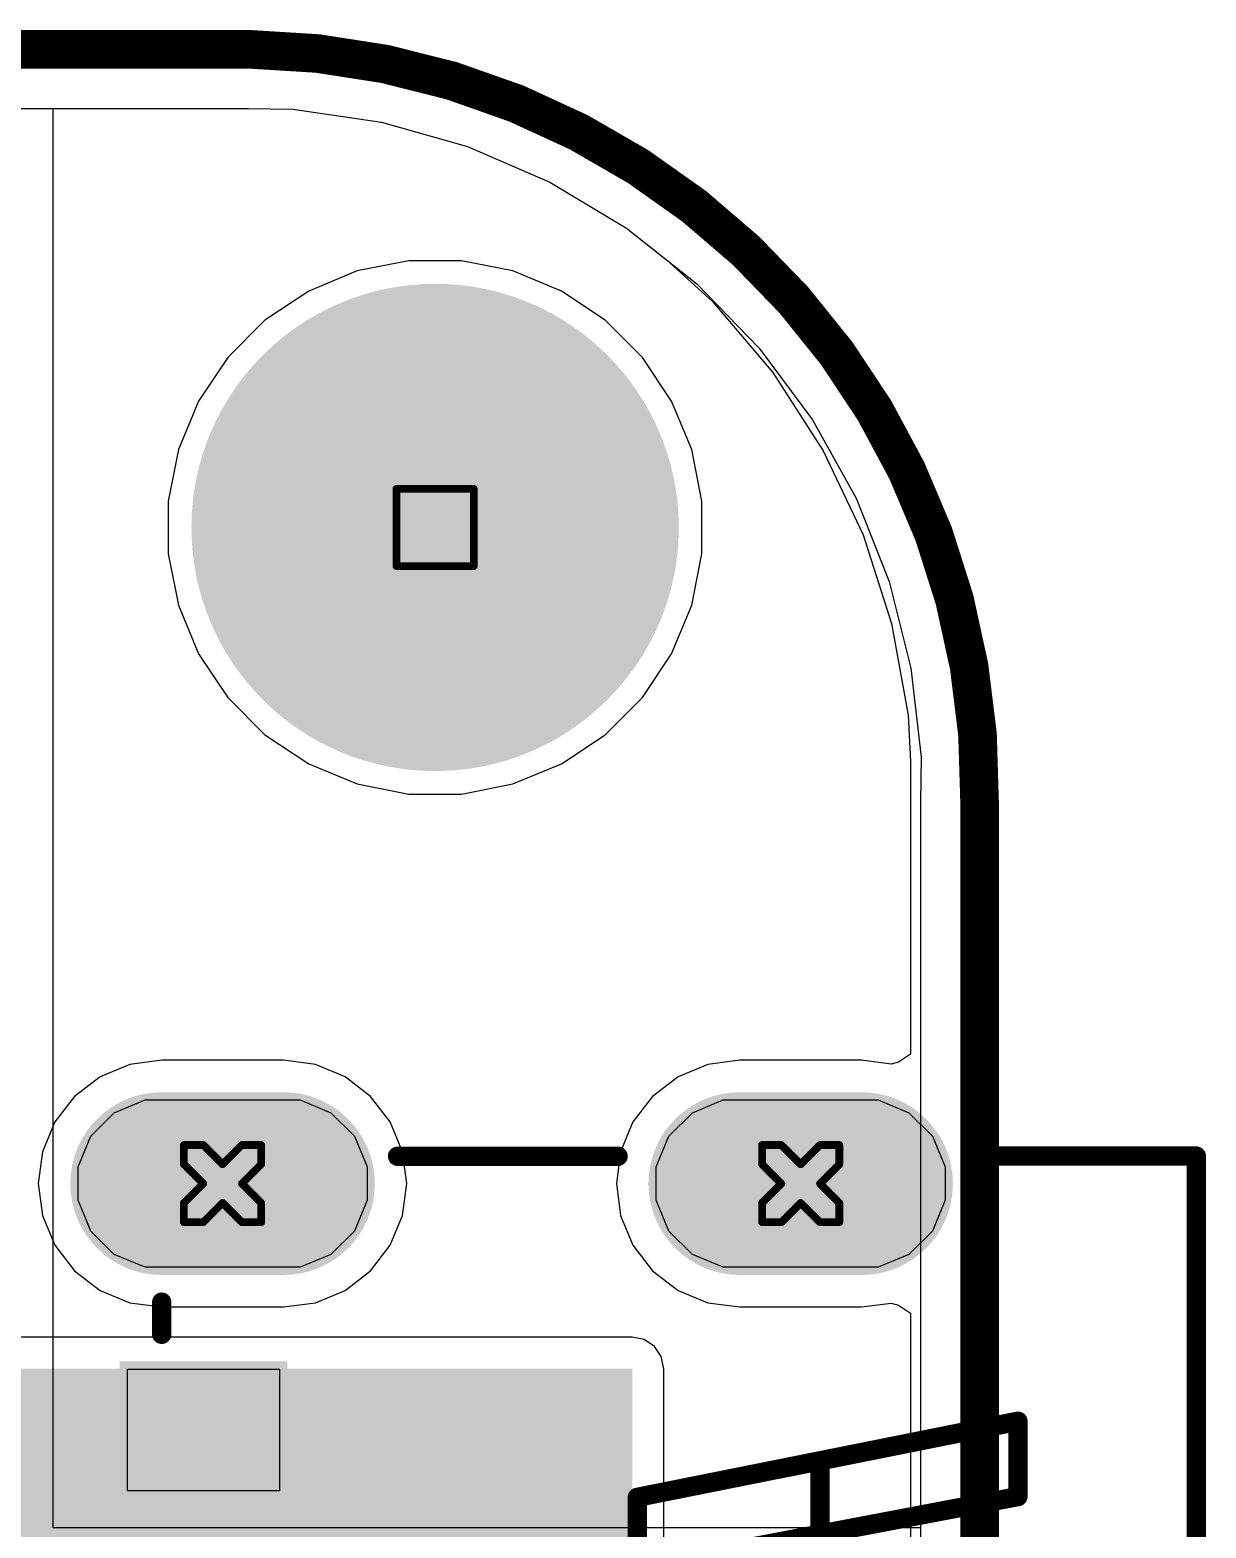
# Model space of a CAD drawing. Header units: inches. Extents: x -7 to 5163, y -3 to 5149.
# Drawn here: x 190.76 to 198.49, y 147.85 to 157.7 of the extents above; entities that cross this region are included whole.
import ezdxf

# ---------------------------------------------------------------- set-up
doc = ezdxf.new("R2010")
doc.units = ezdxf.units.IN
for name, color, linetype in [('Board Outline', 216, 'Continuous'), ('Bottom Layer', 5, 'Continuous'), ('Bottom Solder', 6, 'Continuous'), ('Drill Drawing', 1, 'Continuous'), ('GND', 76, 'Continuous'), ('Multi-Layer', 9, 'Continuous'), ('Pad Holes', 156, 'Continuous'), ('PWR', 16, 'Continuous'), ('Top Layer', 1, 'Continuous'), ('Top Overlay', 2, 'Continuous'), ('Top Paste', 8, 'Continuous'), ('Top Solder', 216, 'Continuous')]:
    doc.layers.add(name, color=color, linetype=linetype)

# ---------------------------------------------------------------- blocks, each defined once
blk = doc.blocks.new('TYPE_C_6P_64')
at = {"layer": 'Bottom Layer'}
h = blk.add_hatch(color=5, dxfattribs=at)
edge = h.paths.add_edge_path()
edge.add_arc((0, -0.4), 0.55, 180, 360)
edge.add_line((0.55, -0.4), (0.55, 0.4))
edge.add_arc((0, 0.4), 0.55, 0, 180)
edge.add_line((-0.55, 0.4), (-0.55, -0.4))
h = blk.add_hatch(color=5, dxfattribs=at)
edge = h.paths.add_edge_path()
edge.add_arc((8.64, -0.4), 0.55, 180, 360)
edge.add_line((9.19, -0.4), (9.19, 0.4))
edge.add_arc((8.64, 0.4), 0.55, 0, 180)
edge.add_line((8.09, 0.4), (8.09, -0.4))
h = blk.add_hatch(color=5, dxfattribs=at)
edge = h.paths.add_edge_path()
edge.add_arc((0, -4.2), 0.55, 180, 360)
edge.add_line((0.55, -4.2), (0.55, -3.4))
edge.add_arc((0, -3.4), 0.55, 0, 180)
edge.add_line((-0.55, -3.4), (-0.55, -4.2))
h = blk.add_hatch(color=5, dxfattribs=at)
edge = h.paths.add_edge_path()
edge.add_arc((8.64, -4.2), 0.55, 180, 360)
edge.add_line((9.19, -4.2), (9.19, -3.4))
edge.add_arc((8.64, -3.4), 0.55, 0, 180)
edge.add_line((8.09, -3.4), (8.09, -4.2))
at = {"layer": 'Bottom Solder'}
h = blk.add_hatch(color=6, dxfattribs=at)
edge = h.paths.add_edge_path()
edge.add_arc((0, -0.4), 0.6008, 180, 360)
edge.add_line((0.6008, -0.4), (0.6008, 0.4))
edge.add_arc((0, 0.4), 0.6008, 0, 180)
edge.add_line((-0.6008, 0.4), (-0.6008, -0.4))
h = blk.add_hatch(color=6, dxfattribs=at)
edge = h.paths.add_edge_path()
edge.add_arc((8.64, -0.4), 0.6008, 180, 360)
edge.add_line((9.2408, -0.4), (9.2408, 0.4))
edge.add_arc((8.64, 0.4), 0.6008, 0, 180)
edge.add_line((8.0392, 0.4), (8.0392, -0.4))
h = blk.add_hatch(color=6, dxfattribs=at)
edge = h.paths.add_edge_path()
edge.add_arc((0, -4.2), 0.6008, 180, 360)
edge.add_line((0.6008, -4.2), (0.6008, -3.4))
edge.add_arc((0, -3.4), 0.6008, 0, 180)
edge.add_line((-0.6008, -3.4), (-0.6008, -4.2))
h = blk.add_hatch(color=6, dxfattribs=at)
edge = h.paths.add_edge_path()
edge.add_arc((8.64, -4.2), 0.6008, 180, 360)
edge.add_line((9.2408, -4.2), (9.2408, -3.4))
edge.add_arc((8.64, -3.4), 0.6008, 0, 180)
edge.add_line((8.0392, -3.4), (8.0392, -4.2))
at = {"layer": 'GND'}
h = blk.add_hatch(color=76, dxfattribs=at)
edge = h.paths.add_edge_path()
edge.add_arc((0, -0.4), 0.55, 180, 360)
edge.add_line((0.55, -0.4), (0.55, 0.4))
edge.add_arc((0, 0.4), 0.55, 0, 180)
edge.add_line((-0.55, 0.4), (-0.55, -0.4))
h = blk.add_hatch(color=76, dxfattribs=at)
edge = h.paths.add_edge_path()
edge.add_arc((8.64, -0.4), 0.55, 180, 360)
edge.add_line((9.19, -0.4), (9.19, 0.4))
edge.add_arc((8.64, 0.4), 0.55, 0, 180)
edge.add_line((8.09, 0.4), (8.09, -0.4))
h = blk.add_hatch(color=76, dxfattribs=at)
edge = h.paths.add_edge_path()
edge.add_arc((0, -4.2), 0.55, 180, 360)
edge.add_line((0.55, -4.2), (0.55, -3.4))
edge.add_arc((0, -3.4), 0.55, 0, 180)
edge.add_line((-0.55, -3.4), (-0.55, -4.2))
h = blk.add_hatch(color=76, dxfattribs=at)
edge = h.paths.add_edge_path()
edge.add_arc((8.64, -4.2), 0.55, 180, 360)
edge.add_line((9.19, -4.2), (9.19, -3.4))
edge.add_arc((8.64, -3.4), 0.55, 0, 180)
edge.add_line((8.09, -3.4), (8.09, -4.2))
at = {"layer": 'Multi-Layer'}
h = blk.add_hatch(color=9, dxfattribs=at)
edge = h.paths.add_edge_path()
edge.add_arc((0, -0.4), 0.55, 180, 360)
edge.add_line((0.55, -0.4), (0.55, 0.4))
edge.add_arc((0, 0.4), 0.55, 0, 180)
edge.add_line((-0.55, 0.4), (-0.55, -0.4))
h = blk.add_hatch(color=9, dxfattribs=at)
edge = h.paths.add_edge_path()
edge.add_arc((8.64, -0.4), 0.55, 180, 360)
edge.add_line((9.19, -0.4), (9.19, 0.4))
edge.add_arc((8.64, 0.4), 0.55, 0, 180)
edge.add_line((8.09, 0.4), (8.09, -0.4))
h = blk.add_hatch(color=9, dxfattribs=at)
edge = h.paths.add_edge_path()
edge.add_arc((0, -4.2), 0.55, 180, 360)
edge.add_line((0.55, -4.2), (0.55, -3.4))
edge.add_arc((0, -3.4), 0.55, 0, 180)
edge.add_line((-0.55, -3.4), (-0.55, -4.2))
h = blk.add_hatch(color=9, dxfattribs=at)
edge = h.paths.add_edge_path()
edge.add_arc((8.64, -4.2), 0.55, 180, 360)
edge.add_line((9.19, -4.2), (9.19, -3.4))
edge.add_arc((8.64, -3.4), 0.55, 0, 180)
edge.add_line((8.09, -3.4), (8.09, -4.2))
at = {"layer": 'Pad Holes'}
h = blk.add_hatch(color=7, dxfattribs=at)
edge = h.paths.add_edge_path()
edge.add_arc((0, -0.4), 0.35, 180, 360)
edge.add_line((0.35, -0.4), (0.35, 0.4))
edge.add_arc((0, 0.4), 0.35, 0, 180)
edge.add_line((-0.35, 0.4), (-0.35, -0.4))
h = blk.add_hatch(color=7, dxfattribs=at)
edge = h.paths.add_edge_path()
edge.add_arc((8.64, -0.4), 0.35, 180, 360)
edge.add_line((8.99, -0.4), (8.99, 0.4))
edge.add_arc((8.64, 0.4), 0.35, 0, 180)
edge.add_line((8.29, 0.4), (8.29, -0.4))
h = blk.add_hatch(color=7, dxfattribs=at)
edge = h.paths.add_edge_path()
edge.add_arc((0, -4.2), 0.35, 180, 360)
edge.add_line((0.35, -4.2), (0.35, -3.4))
edge.add_arc((0, -3.4), 0.35, 0, 180)
edge.add_line((-0.35, -3.4), (-0.35, -4.2))
h = blk.add_hatch(color=7, dxfattribs=at)
edge = h.paths.add_edge_path()
edge.add_arc((8.64, -4.2), 0.35, 180, 360)
edge.add_line((8.99, -4.2), (8.99, -3.4))
edge.add_arc((8.64, -3.4), 0.35, 0, 180)
edge.add_line((8.29, -3.4), (8.29, -4.2))
at = {"layer": 'PWR'}
h = blk.add_hatch(color=16, dxfattribs=at)
edge = h.paths.add_edge_path()
edge.add_arc((0, -0.4), 0.55, 180, 360)
edge.add_line((0.55, -0.4), (0.55, 0.4))
edge.add_arc((0, 0.4), 0.55, 0, 180)
edge.add_line((-0.55, 0.4), (-0.55, -0.4))
h = blk.add_hatch(color=16, dxfattribs=at)
edge = h.paths.add_edge_path()
edge.add_arc((8.64, -0.4), 0.55, 180, 360)
edge.add_line((9.19, -0.4), (9.19, 0.4))
edge.add_arc((8.64, 0.4), 0.55, 0, 180)
edge.add_line((8.09, 0.4), (8.09, -0.4))
h = blk.add_hatch(color=16, dxfattribs=at)
edge = h.paths.add_edge_path()
edge.add_arc((0, -4.2), 0.55, 180, 360)
edge.add_line((0.55, -4.2), (0.55, -3.4))
edge.add_arc((0, -3.4), 0.55, 0, 180)
edge.add_line((-0.55, -3.4), (-0.55, -4.2))
h = blk.add_hatch(color=16, dxfattribs=at)
edge = h.paths.add_edge_path()
edge.add_arc((8.64, -4.2), 0.55, 180, 360)
edge.add_line((9.19, -4.2), (9.19, -3.4))
edge.add_arc((8.64, -3.4), 0.55, 0, 180)
edge.add_line((8.09, -3.4), (8.09, -4.2))
at = {"layer": 'Top Layer'}
h = blk.add_hatch(color=1, dxfattribs=at)
edge = h.paths.add_edge_path()
edge.add_arc((0, -0.4), 0.55, 180, 360)
edge.add_line((0.55, -0.4), (0.55, 0.4))
edge.add_arc((0, 0.4), 0.55, 0, 180)
edge.add_line((-0.55, 0.4), (-0.55, -0.4))
h = blk.add_hatch(color=1, dxfattribs=at)
edge = h.paths.add_edge_path()
edge.add_arc((8.64, -0.4), 0.55, 180, 360)
edge.add_line((9.19, -0.4), (9.19, 0.4))
edge.add_arc((8.64, 0.4), 0.55, 0, 180)
edge.add_line((8.09, 0.4), (8.09, -0.4))
for points in [[(1.22, 0.625), (2.02, 0.625), (2.02, -0.375), (1.22, -0.375)], [(2.47, 0.625), (3.17, 0.625), (3.17, -0.375), (2.47, -0.375)], [(3.47, 0.625), (4.17, 0.625), (4.17, -0.375), (3.47, -0.375)], [(4.47, 0.625), (5.17, 0.625), (5.17, -0.375), (4.47, -0.375)], [(5.47, 0.625), (6.17, 0.625), (6.17, -0.375), (5.47, -0.375)], [(6.62, 0.625), (7.42, 0.625), (7.42, -0.375), (6.62, -0.375)]]:
    blk.add_hatch(color=1, dxfattribs=at).paths.add_polyline_path(points)
h = blk.add_hatch(color=1, dxfattribs=at)
edge = h.paths.add_edge_path()
edge.add_arc((0, -4.2), 0.55, 180, 360)
edge.add_line((0.55, -4.2), (0.55, -3.4))
edge.add_arc((0, -3.4), 0.55, 0, 180)
edge.add_line((-0.55, -3.4), (-0.55, -4.2))
h = blk.add_hatch(color=1, dxfattribs=at)
edge = h.paths.add_edge_path()
edge.add_arc((8.64, -4.2), 0.55, 180, 360)
edge.add_line((9.19, -4.2), (9.19, -3.4))
edge.add_arc((8.64, -3.4), 0.55, 0, 180)
edge.add_line((8.09, -3.4), (8.09, -4.2))
at = {"layer": 'Top Solder'}
h = blk.add_hatch(color=216, dxfattribs=at)
edge = h.paths.add_edge_path()
edge.add_arc((0, -0.4), 0.6008, 180, 360)
edge.add_line((0.6008, -0.4), (0.6008, 0.4))
edge.add_arc((0, 0.4), 0.6008, 0, 180)
edge.add_line((-0.6008, 0.4), (-0.6008, -0.4))
h = blk.add_hatch(color=216, dxfattribs=at)
edge = h.paths.add_edge_path()
edge.add_arc((8.64, -0.4), 0.6008, 180, 360)
edge.add_line((9.2408, -0.4), (9.2408, 0.4))
edge.add_arc((8.64, 0.4), 0.6008, 0, 180)
edge.add_line((8.0392, 0.4), (8.0392, -0.4))
for points in [[(1.1692, 0.6758), (2.0708, 0.6758), (2.0708, -0.4258), (1.1692, -0.4258)], [(2.4192, 0.6758), (3.2208, 0.6758), (3.2208, -0.4258), (2.4192, -0.4258)], [(3.4192, 0.6758), (4.2208, 0.6758), (4.2208, -0.4258), (3.4192, -0.4258)], [(4.4192, 0.6758), (5.2208, 0.6758), (5.2208, -0.4258), (4.4192, -0.4258)], [(5.4192, 0.6758), (6.2208, 0.6758), (6.2208, -0.4258), (5.4192, -0.4258)], [(6.5692, 0.6758), (7.4708, 0.6758), (7.4708, -0.4258), (6.5692, -0.4258)]]:
    blk.add_hatch(color=216, dxfattribs=at).paths.add_polyline_path(points)
h = blk.add_hatch(color=216, dxfattribs=at)
edge = h.paths.add_edge_path()
edge.add_arc((0, -4.2), 0.6008, 180, 360)
edge.add_line((0.6008, -4.2), (0.6008, -3.4))
edge.add_arc((0, -3.4), 0.6008, 0, 180)
edge.add_line((-0.6008, -3.4), (-0.6008, -4.2))
h = blk.add_hatch(color=216, dxfattribs=at)
edge = h.paths.add_edge_path()
edge.add_arc((8.64, -4.2), 0.6008, 180, 360)
edge.add_line((9.2408, -4.2), (9.2408, -3.4))
edge.add_arc((8.64, -3.4), 0.6008, 0, 180)
edge.add_line((8.0392, -3.4), (8.0392, -4.2))
at = {"layer": 'Top Overlay'}
for points in [[(0.7792, 0.4, 0.127, 0.127, 0), (0.9909, 0.4, 0.127, 0.127, 0)], [(7.6491, 0.4, 0.127, 0.127, 0), (7.8608, 0.4, 0.127, 0.127, 0)], [(3.92, -0.8, 0.127, 0.127, 0), (3.92, -1, 0.127, 0.127, 0)], [(4.72, -0.8, 0.127, 0.127, 0), (4.72, -1, 0.127, 0.127, 0)], [(3.32, -1, 0.127, 0.127, 0), (3.92, -1, 0.127, 0.127, 0)], [(3.32, -1, 0.127, 0.127, 0), (3.32, -1.4, 0.127, 0.127, 0)], [(4.72, -1, 0.127, 0.127, 0), (5.32, -1, 0.127, 0.127, 0)], [(5.32, -1, 0.127, 0.127, 0), (5.32, -1.4, 0.127, 0.127, 0)], [(-0.18, -1.1579, 0.127, 0.127, 0), (-0.18, -1.2, 0.127, 0.127, 0)], [(-0.18, -1.2, 0.127, 0.127, 0), (-0.18, -2.6423, 0.127, 0.127, 0)], [(8.82, -1.1499, 0.127, 0.127, 0), (8.82, -2.6, 0.127, 0.127, 0)], [(3.31, -1.4, 0.127, 0.127, 0), (5.33, -1.4, 0.127, 0.127, 0)], [(2.0002, -2.7314, 0.127, 0.127, 0), (1.5023, -5.2333, 0.127, 0.127, 0)], [(2.0002, -2.7314, 0.127, 0.127, 0), (3.3007, -2.7314, 0.127, 0.127, 0)], [(3.3007, -2.7314, 0.127, 0.127, 0), (3.801, -5.2333, 0.127, 0.127, 0)], [(5.277, -2.7263, 0.127, 0.127, 0), (4.7791, -5.2282, 0.127, 0.127, 0)], [(5.277, -2.7263, 0.127, 0.127, 0), (6.5774, -2.7263, 0.127, 0.127, 0)], [(6.5774, -2.7263, 0.127, 0.127, 0), (7.0778, -5.2282, 0.127, 0.127, 0)], [(2.3786, -3.1327, 0.127, 0.127, 0), (1.9773, -5.2333, 0.127, 0.127, 0)], [(2.3786, -3.1327, 0.127, 0.127, 0), (2.907, -3.1327, 0.127, 0.127, 0)], [(2.907, -3.1327, 0.127, 0.127, 0), (3.3057, -5.2333, 0.127, 0.127, 0)], [(5.6554, -3.1276, 0.127, 0.127, 0), (5.2541, -5.2282, 0.127, 0.127, 0)], [(5.6554, -3.1276, 0.127, 0.127, 0), (6.1837, -3.1276, 0.127, 0.127, 0)], [(6.1837, -3.1276, 0.127, 0.127, 0), (6.5825, -5.2282, 0.127, 0.127, 0)], [(1.8021, -3.9328, 0.127, 0.127, 0), (2.2008, -3.9328, 0.127, 0.127, 0)], [(3.1014, -3.9325, 0.127, 0.127, 0), (3.5014, -3.9325, 0.127, 0.127, 0)], [(5.0788, -3.9277, 0.127, 0.127, 0), (5.4776, -3.9277, 0.127, 0.127, 0)], [(6.3782, -3.9274, 0.127, 0.127, 0), (6.7782, -3.9274, 0.127, 0.127, 0)], [(-0.1807, -4.9784, 0.127, 0.127, 0), (-0.1807, -6.4008, 0.127, 0.127, 0)], [(-0.1807, -4.9784, 0.127, 0.127, 0), (-0.1807, -5.0012, 0.127, 0.127, 0)], [(8.821, -5.0012, 0.127, 0.127, 0), (8.821, -6.4008, 0.127, 0.127, 0)], [(1.5023, -5.2333, 0.127, 0.127, 0), (1.9773, -5.2333, 0.127, 0.127, 0)], [(3.3057, -5.2333, 0.127, 0.127, 0), (3.801, -5.2333, 0.127, 0.127, 0)], [(4.7791, -5.2282, 0.127, 0.127, 0), (5.2541, -5.2282, 0.127, 0.127, 0)], [(6.5825, -5.2282, 0.127, 0.127, 0), (7.0778, -5.2282, 0.127, 0.127, 0)], [(-0.1807, -6.4008, 0.127, 0.127, 0), (8.821, -6.4008, 0.127, 0.127, 0)]]:
    blk.add_lwpolyline(points, format="xyseb", dxfattribs=at)
for points in [[(0.7475, 0.4, 0.0635, 0.0635, 1), (0.811, 0.4, 0.0635, 0.0635, 1)], [(0.9591, 0.4, 0.0635, 0.0635, 1), (1.0226, 0.4, 0.0635, 0.0635, 1)], [(7.6174, 0.4, 0.0635, 0.0635, 1), (7.6809, 0.4, 0.0635, 0.0635, 1)], [(7.829, 0.4, 0.0635, 0.0635, 1), (7.8925, 0.4, 0.0635, 0.0635, 1)], [(3.8882, -0.8, 0.0635, 0.0635, 1), (3.9517, -0.8, 0.0635, 0.0635, 1)], [(4.6882, -0.8, 0.0635, 0.0635, 1), (4.7517, -0.8, 0.0635, 0.0635, 1)], [(3.2882, -1, 0.0635, 0.0635, 1), (3.3517, -1, 0.0635, 0.0635, 1)], [(3.2882, -1, 0.0635, 0.0635, 1), (3.3517, -1, 0.0635, 0.0635, 1)], [(3.8882, -1, 0.0635, 0.0635, 1), (3.9517, -1, 0.0635, 0.0635, 1)], [(3.8882, -1, 0.0635, 0.0635, 1), (3.9517, -1, 0.0635, 0.0635, 1)], [(4.6882, -1, 0.0635, 0.0635, 1), (4.7517, -1, 0.0635, 0.0635, 1)], [(4.6882, -1, 0.0635, 0.0635, 1), (4.7517, -1, 0.0635, 0.0635, 1)], [(5.2882, -1, 0.0635, 0.0635, 1), (5.3517, -1, 0.0635, 0.0635, 1)], [(5.2882, -1, 0.0635, 0.0635, 1), (5.3517, -1, 0.0635, 0.0635, 1)], [(-0.2117, -1.1579, 0.0635, 0.0635, 1), (-0.1482, -1.1579, 0.0635, 0.0635, 1)], [(-0.2117, -1.2, 0.0635, 0.0635, 1), (-0.1482, -1.2, 0.0635, 0.0635, 1)], [(-0.2117, -1.2, 0.0635, 0.0635, 1), (-0.1482, -1.2, 0.0635, 0.0635, 1)], [(8.7882, -1.1499, 0.0635, 0.0635, 1), (8.8517, -1.1499, 0.0635, 0.0635, 1)], [(3.2782, -1.4, 0.0635, 0.0635, 1), (3.3417, -1.4, 0.0635, 0.0635, 1)], [(3.2882, -1.4, 0.0635, 0.0635, 1), (3.3517, -1.4, 0.0635, 0.0635, 1)], [(5.2882, -1.4, 0.0635, 0.0635, 1), (5.3517, -1.4, 0.0635, 0.0635, 1)], [(5.2982, -1.4, 0.0635, 0.0635, 1), (5.3617, -1.4, 0.0635, 0.0635, 1)], [(8.7882, -2.6, 0.0635, 0.0635, 1), (8.8517, -2.6, 0.0635, 0.0635, 1)], [(-0.2117, -2.6423, 0.0635, 0.0635, 1), (-0.1482, -2.6423, 0.0635, 0.0635, 1)], [(1.9684, -2.7314, 0.0635, 0.0635, 1), (2.0319, -2.7314, 0.0635, 0.0635, 1)], [(1.9684, -2.7314, 0.0635, 0.0635, 1), (2.0319, -2.7314, 0.0635, 0.0635, 1)], [(3.2689, -2.7314, 0.0635, 0.0635, 1), (3.3324, -2.7314, 0.0635, 0.0635, 1)], [(3.2689, -2.7314, 0.0635, 0.0635, 1), (3.3324, -2.7314, 0.0635, 0.0635, 1)], [(5.2452, -2.7263, 0.0635, 0.0635, 1), (5.3087, -2.7263, 0.0635, 0.0635, 1)], [(5.2452, -2.7263, 0.0635, 0.0635, 1), (5.3087, -2.7263, 0.0635, 0.0635, 1)], [(6.5457, -2.7263, 0.0635, 0.0635, 1), (6.6092, -2.7263, 0.0635, 0.0635, 1)], [(6.5457, -2.7263, 0.0635, 0.0635, 1), (6.6092, -2.7263, 0.0635, 0.0635, 1)], [(2.3469, -3.1327, 0.0635, 0.0635, 1), (2.4104, -3.1327, 0.0635, 0.0635, 1)], [(2.3469, -3.1327, 0.0635, 0.0635, 1), (2.4104, -3.1327, 0.0635, 0.0635, 1)], [(2.8752, -3.1327, 0.0635, 0.0635, 1), (2.9387, -3.1327, 0.0635, 0.0635, 1)], [(2.8752, -3.1327, 0.0635, 0.0635, 1), (2.9387, -3.1327, 0.0635, 0.0635, 1)], [(5.6237, -3.1276, 0.0635, 0.0635, 1), (5.6872, -3.1276, 0.0635, 0.0635, 1)], [(5.6237, -3.1276, 0.0635, 0.0635, 1), (5.6872, -3.1276, 0.0635, 0.0635, 1)], [(6.152, -3.1276, 0.0635, 0.0635, 1), (6.2155, -3.1276, 0.0635, 0.0635, 1)], [(6.152, -3.1276, 0.0635, 0.0635, 1), (6.2155, -3.1276, 0.0635, 0.0635, 1)], [(1.7703, -3.9328, 0.0635, 0.0635, 1), (1.8338, -3.9328, 0.0635, 0.0635, 1)], [(2.1691, -3.9328, 0.0635, 0.0635, 1), (2.2326, -3.9328, 0.0635, 0.0635, 1)], [(3.0697, -3.9325, 0.0635, 0.0635, 1), (3.1332, -3.9325, 0.0635, 0.0635, 1)], [(3.4697, -3.9325, 0.0635, 0.0635, 1), (3.5332, -3.9325, 0.0635, 0.0635, 1)], [(5.0471, -3.9277, 0.0635, 0.0635, 1), (5.1106, -3.9277, 0.0635, 0.0635, 1)], [(5.4459, -3.9277, 0.0635, 0.0635, 1), (5.5094, -3.9277, 0.0635, 0.0635, 1)], [(6.3464, -3.9274, 0.0635, 0.0635, 1), (6.4099, -3.9274, 0.0635, 0.0635, 1)], [(6.7464, -3.9274, 0.0635, 0.0635, 1), (6.8099, -3.9274, 0.0635, 0.0635, 1)], [(-0.2125, -4.9784, 0.0635, 0.0635, 1), (-0.149, -4.9784, 0.0635, 0.0635, 1)], [(-0.2125, -4.9784, 0.0635, 0.0635, 1), (-0.149, -4.9784, 0.0635, 0.0635, 1)], [(-0.2125, -5.0012, 0.0635, 0.0635, 1), (-0.149, -5.0012, 0.0635, 0.0635, 1)], [(8.7893, -5.0012, 0.0635, 0.0635, 1), (8.8528, -5.0012, 0.0635, 0.0635, 1)], [(1.4706, -5.2333, 0.0635, 0.0635, 1), (1.5341, -5.2333, 0.0635, 0.0635, 1)], [(1.4706, -5.2333, 0.0635, 0.0635, 1), (1.5341, -5.2333, 0.0635, 0.0635, 1)], [(1.9456, -5.2333, 0.0635, 0.0635, 1), (2.0091, -5.2333, 0.0635, 0.0635, 1)], [(1.9456, -5.2333, 0.0635, 0.0635, 1), (2.0091, -5.2333, 0.0635, 0.0635, 1)], [(3.274, -5.2333, 0.0635, 0.0635, 1), (3.3375, -5.2333, 0.0635, 0.0635, 1)], [(3.274, -5.2333, 0.0635, 0.0635, 1), (3.3375, -5.2333, 0.0635, 0.0635, 1)], [(3.7693, -5.2333, 0.0635, 0.0635, 1), (3.8328, -5.2333, 0.0635, 0.0635, 1)], [(3.7693, -5.2333, 0.0635, 0.0635, 1), (3.8328, -5.2333, 0.0635, 0.0635, 1)], [(4.7474, -5.2282, 0.0635, 0.0635, 1), (4.8109, -5.2282, 0.0635, 0.0635, 1)], [(4.7474, -5.2282, 0.0635, 0.0635, 1), (4.8109, -5.2282, 0.0635, 0.0635, 1)], [(5.2223, -5.2282, 0.0635, 0.0635, 1), (5.2858, -5.2282, 0.0635, 0.0635, 1)], [(5.2223, -5.2282, 0.0635, 0.0635, 1), (5.2858, -5.2282, 0.0635, 0.0635, 1)], [(6.5508, -5.2282, 0.0635, 0.0635, 1), (6.6143, -5.2282, 0.0635, 0.0635, 1)], [(6.5508, -5.2282, 0.0635, 0.0635, 1), (6.6143, -5.2282, 0.0635, 0.0635, 1)], [(7.0461, -5.2282, 0.0635, 0.0635, 1), (7.1096, -5.2282, 0.0635, 0.0635, 1)], [(7.0461, -5.2282, 0.0635, 0.0635, 1), (7.1096, -5.2282, 0.0635, 0.0635, 1)], [(-0.2125, -6.4008, 0.0635, 0.0635, 1), (-0.149, -6.4008, 0.0635, 0.0635, 1)], [(-0.2125, -6.4008, 0.0635, 0.0635, 1), (-0.149, -6.4008, 0.0635, 0.0635, 1)], [(8.7893, -6.4008, 0.0635, 0.0635, 1), (8.8528, -6.4008, 0.0635, 0.0635, 1)], [(8.7893, -6.4008, 0.0635, 0.0635, 1), (8.8528, -6.4008, 0.0635, 0.0635, 1)]]:
    blk.add_lwpolyline(points, format="xyseb", close=True, dxfattribs=at)
at = {"layer": 'Top Paste'}
for p, q in [((-0.3115, 0.8663), (-0.1093, 0.95)), ((-0.1093, 0.95), (0.1095, 0.95)), ((0.1095, 0.95), (0.3117, 0.8663)), ((8.3284, 0.8663), (8.5305, 0.95)), ((8.5305, 0.95), (8.7493, 0.95)), ((8.7493, 0.95), (8.9515, 0.8663)), ((-0.4662, 0.7116), (-0.3115, 0.8663)), ((0.3117, 0.8663), (0.4664, 0.7116)), ((8.1736, 0.7116), (8.3284, 0.8663)), ((8.9515, 0.8663), (9.1062, 0.7116)), ((-0.5499, 0.5094), (-0.4662, 0.7116)), ((0.4664, 0.7116), (0.5501, 0.5094)), ((8.0899, 0.5094), (8.1736, 0.7116)), ((9.1062, 0.7116), (9.1899, 0.5094)), ((1.2201, -0.375), (1.2201, 0.625)), ((1.2201, 0.625), (2.0202, 0.625)), ((2.0202, 0.625), (2.0202, -0.375)), ((2.47, -0.375), (2.47, 0.625)), ((2.47, 0.625), (3.1701, 0.625)), ((3.1701, 0.625), (3.1701, -0.375)), ((3.4701, -0.375), (3.4701, 0.625)), ((3.4701, 0.625), (4.17, 0.625)), ((4.17, 0.625), (4.17, -0.375)), ((4.47, -0.375), (4.47, 0.625)), ((4.47, 0.625), (5.1701, 0.625)), ((5.1701, 0.625), (5.1701, -0.375)), ((5.4701, -0.375), (5.4701, 0.625)), ((5.4701, 0.625), (6.17, 0.625)), ((6.17, 0.625), (6.17, -0.375)), ((6.6199, -0.375), (6.6199, 0.625)), ((6.6199, 0.625), (7.42, 0.625)), ((7.42, 0.625), (7.42, -0.375)), ((-0.5499, 0.4), (-0.5499, 0.5094)), ((0.5501, 0.5094), (0.5501, 0.4)), ((8.0899, 0.4), (8.0899, 0.5094)), ((9.1899, 0.5094), (9.1899, 0.4)), ((-0.5499, -0.4), (-0.5499, 0.4)), ((0.5501, 0.4), (0.5501, 0.4)), ((0.5501, 0.4), (0.5501, -0.4)), ((8.0899, -0.4), (8.0899, 0.4)), ((9.1899, 0.4), (9.1899, 0.4)), ((9.1899, 0.4), (9.1899, -0.4)), ((2.0202, -0.375), (1.2201, -0.375)), ((3.1701, -0.375), (2.47, -0.375)), ((4.17, -0.375), (3.4701, -0.375)), ((5.1701, -0.375), (4.47, -0.375)), ((6.17, -0.375), (5.4701, -0.375)), ((7.42, -0.375), (6.6199, -0.375)), ((-0.5499, -0.5094), (-0.5499, -0.4)), ((-0.5499, -0.4), (-0.5499, -0.4)), ((0.5501, -0.4), (0.5501, -0.5094)), ((8.0899, -0.5094), (8.0899, -0.4)), ((8.0899, -0.4), (8.0899, -0.4)), ((9.1899, -0.4), (9.1899, -0.5094)), ((-0.4662, -0.7115), (-0.5499, -0.5094)), ((0.5501, -0.5094), (0.4664, -0.7115)), ((8.1736, -0.7115), (8.0899, -0.5094)), ((9.1899, -0.5094), (9.1062, -0.7115)), ((-0.3115, -0.8663), (-0.4662, -0.7115)), ((0.4664, -0.7115), (0.3117, -0.8663)), ((8.3284, -0.8663), (8.1736, -0.7115)), ((9.1062, -0.7115), (8.9515, -0.8663)), ((-0.1093, -0.95), (-0.3115, -0.8663)), ((0.3117, -0.8663), (0.1095, -0.95)), ((8.5305, -0.95), (8.3284, -0.8663)), ((8.9515, -0.8663), (8.7493, -0.95)), ((0.1095, -0.95), (-0.1093, -0.95)), ((8.7493, -0.95), (8.5305, -0.95)), ((-0.3115, -2.9338), (-0.1093, -2.8501)), ((-0.1093, -2.8501), (0.1095, -2.8501)), ((0.1095, -2.8501), (0.3117, -2.9338)), ((8.3284, -2.9338), (8.5305, -2.8501)), ((8.5305, -2.8501), (8.7493, -2.8501)), ((8.7493, -2.8501), (8.9515, -2.9338)), ((-0.4662, -3.0885), (-0.3115, -2.9338)), ((0.3117, -2.9338), (0.4664, -3.0885)), ((8.1736, -3.0885), (8.3284, -2.9338)), ((8.9515, -2.9338), (9.1062, -3.0885)), ((-0.5499, -3.2907), (-0.4662, -3.0885)), ((0.4664, -3.0885), (0.5501, -3.2907)), ((8.0899, -3.2907), (8.1736, -3.0885)), ((9.1062, -3.0885), (9.1899, -3.2907)), ((-0.5499, -3.4001), (-0.5499, -3.2907)), ((0.5501, -3.2907), (0.5501, -3.4001)), ((8.0899, -3.4001), (8.0899, -3.2907)), ((9.1899, -3.2907), (9.1899, -3.4001)), ((-0.5499, -4.2001), (-0.5499, -3.4001)), ((0.5501, -3.4001), (0.5501, -3.4001)), ((0.5501, -3.4001), (0.5501, -4.2001)), ((8.0899, -4.2001), (8.0899, -3.4001)), ((9.1899, -3.4001), (9.1899, -3.4001)), ((9.1899, -3.4001), (9.1899, -4.2001)), ((-0.5499, -4.3095), (-0.5499, -4.2001)), ((-0.5499, -4.2001), (-0.5499, -4.2001)), ((0.5501, -4.2001), (0.5501, -4.3095)), ((8.0899, -4.3095), (8.0899, -4.2001)), ((8.0899, -4.2001), (8.0899, -4.2001)), ((9.1899, -4.2001), (9.1899, -4.3095)), ((-0.4662, -4.5116), (-0.5499, -4.3095)), ((0.5501, -4.3095), (0.4664, -4.5116)), ((8.1736, -4.5116), (8.0899, -4.3095)), ((9.1899, -4.3095), (9.1062, -4.5116)), ((-0.3115, -4.6663), (-0.4662, -4.5116)), ((0.4664, -4.5116), (0.3117, -4.6663)), ((8.3284, -4.6663), (8.1736, -4.5116)), ((9.1062, -4.5116), (8.9515, -4.6663)), ((-0.1093, -4.7501), (-0.3115, -4.6663)), ((0.3117, -4.6663), (0.1095, -4.7501)), ((8.5305, -4.7501), (8.3284, -4.6663)), ((8.9515, -4.6663), (8.7493, -4.7501)), ((0.1095, -4.7501), (-0.1093, -4.7501)), ((8.7493, -4.7501), (8.5305, -4.7501))]:
    blk.add_line(p, q, dxfattribs=at)

msp = doc.modelspace()

# ---------------------------------------------------------------- hatches: boundary and pattern name
at = {"layer": 'Bottom Layer'}
h = msp.add_hatch(color=5, dxfattribs=at)
edge = h.paths.add_edge_path()
edge.add_arc((193.421, 154.432), 1.5, 0, 360)
msp.add_hatch(color=5, dxfattribs=at).paths.add_polyline_path([(187.5028, 142.9512), (194.7164, 142.9512), (194.7164, 148.9011), (187.5028, 148.9011)])
at = {"layer": 'Bottom Solder'}
h = msp.add_hatch(color=6, dxfattribs=at)
edge = h.paths.add_edge_path()
edge.add_arc((193.421, 154.432), 1.6016, 0, 360)
at = {"layer": 'GND'}
h = msp.add_hatch(color=76, dxfattribs=at)
edge = h.paths.add_edge_path()
edge.add_arc((193.421, 154.432), 1.5, 0, 360)
at = {"layer": 'Multi-Layer'}
h = msp.add_hatch(color=9, dxfattribs=at)
edge = h.paths.add_edge_path()
edge.add_arc((193.421, 154.432), 1.5, 0, 360)
at = {"layer": 'Pad Holes'}
h = msp.add_hatch(color=7, dxfattribs=at)
edge = h.paths.add_edge_path()
edge.add_arc((193.421, 154.432), 1.5, 0, 360)
at = {"layer": 'PWR'}
h = msp.add_hatch(color=16, dxfattribs=at)
edge = h.paths.add_edge_path()
edge.add_arc((193.421, 154.432), 1.5, 0, 360)
at = {"layer": 'Top Layer'}
h = msp.add_hatch(color=1, dxfattribs=at)
edge = h.paths.add_edge_path()
edge.add_arc((193.421, 154.432), 1.5, 0, 360)
at = {"layer": 'Top Solder'}
h = msp.add_hatch(color=216, dxfattribs=at)
edge = h.paths.add_edge_path()
edge.add_arc((193.421, 154.432), 1.6016, 0, 360)

# ---------------------------------------------------------------- linework, layer by layer
at = {"layer": 'Board Outline'}
for points in [[(84.202, 157.5759, 0.254, 0.254, 0), (192.198, 157.5759, 0.254, 0.254, 0)], [(192.198, 157.5759, 0.254, 0.254, -0.414214), (197, 152.622, 0.254, 0.254, 0)], [(197, 1.6287, 0.254, 0.254, 0), (197, 152.622, 0.254, 0.254, 0)]]:
    msp.add_lwpolyline(points, format="xyseb", dxfattribs=at)
for points in [[(192.1345, 157.5759, 0.127, 0.127, 1), (192.2615, 157.5759, 0.127, 0.127, 1)], [(192.1345, 157.5759, 0.127, 0.127, 1), (192.2615, 157.5759, 0.127, 0.127, 1)], [(196.9365, 152.622, 0.127, 0.127, 1), (197.0635, 152.622, 0.127, 0.127, 1)], [(196.9365, 152.622, 0.127, 0.127, 1), (197.0635, 152.622, 0.127, 0.127, 1)]]:
    msp.add_lwpolyline(points, format="xyseb", close=True, dxfattribs=at)
at = {"layer": 'Bottom Layer'}
for p, q in [((190.5107, 157.1874), (192.1951, 157.1874)), ((192.1951, 157.1874), (192.4862, 157.1829)), ((192.4862, 157.1829), (193.0685, 157.097)), ((193.0685, 157.097), (193.6346, 156.9358)), ((193.6346, 156.9358), (194.1748, 156.7021)), ((194.1748, 156.7021), (194.6799, 156.3999)), ((194.6799, 156.3999), (195.1412, 156.0344)), ((192.9094, 156.1186), (192.5902, 155.9864)), ((193.2482, 156.186), (192.9094, 156.1186)), ((193.5938, 156.186), (193.2482, 156.186)), ((193.9326, 156.1186), (193.5938, 156.186)), ((194.2518, 155.9864), (193.9326, 156.1186)), ((195.1412, 156.0344), (195.5509, 155.6118)), ((192.5902, 155.9864), (192.3029, 155.7944)), ((194.5391, 155.7944), (194.2518, 155.9864)), ((192.3029, 155.7944), (192.0586, 155.5501)), ((194.7834, 155.5501), (194.5391, 155.7944)), ((192.0586, 155.5501), (191.8666, 155.2628)), ((194.9754, 155.2628), (194.7834, 155.5501)), ((195.5509, 155.6118), (195.9019, 155.1393)), ((191.8666, 155.2628), (191.7344, 154.9436)), ((195.1076, 154.9436), (194.9754, 155.2628)), ((195.9019, 155.1393), (196.1882, 154.625)), ((191.7344, 154.9436), (191.667, 154.6048)), ((195.175, 154.6048), (195.1076, 154.9436)), ((191.667, 154.6048), (191.667, 154.2592)), ((195.175, 154.2592), (195.175, 154.6048)), ((196.1882, 154.625), (196.405, 154.0778)), ((191.667, 154.2592), (191.7344, 153.9204)), ((195.1076, 153.9204), (195.175, 154.2592)), ((196.405, 154.0778), (196.5484, 153.507)), ((191.7344, 153.9204), (191.8666, 153.6012)), ((194.9754, 153.6012), (195.1076, 153.9204)), ((191.8666, 153.6012), (192.0586, 153.3139)), ((194.7834, 153.3139), (194.9754, 153.6012)), ((196.5484, 153.507), (196.6162, 152.9223)), ((192.0586, 153.3139), (192.3029, 153.0696)), ((194.5391, 153.0696), (194.7834, 153.3139)), ((192.3029, 153.0696), (192.5902, 152.8776)), ((194.2518, 152.8776), (194.5391, 153.0696)), ((192.5902, 152.8776), (192.9094, 152.7454)), ((193.9326, 152.7454), (194.2518, 152.8776)), ((196.6162, 152.9223), (196.6116, 152.628)), ((192.9094, 152.7454), (193.2482, 152.678)), ((193.2482, 152.678), (193.5938, 152.678)), ((193.5938, 152.678), (193.9326, 152.7454)), ((196.6121, 152.625), (196.6115, 152.622)), ((196.6115, 152.622), (196.6115, 1.6287)), ((196.6116, 152.628), (196.6121, 152.625)), ((194.7164, 149.1083), (190.5107, 149.1083)), ((194.7957, 149.0925), (194.7164, 149.1083)), ((194.8629, 149.0476), (194.7957, 149.0925)), ((194.9078, 148.9804), (194.8629, 149.0476)), ((194.9236, 148.9011), (194.9078, 148.9804)), ((194.9236, 142.9512), (194.9236, 148.9011))]:
    msp.add_line(p, q, dxfattribs=at)
at = {"layer": 'Drill Drawing'}
for points in [[(193.167, 154.686, 0.0508, 0.0508, 0), (193.675, 154.686, 0.0508, 0.0508, 0)], [(193.167, 154.178, 0.0508, 0.0508, 0), (193.167, 154.686, 0.0508, 0.0508, 0)], [(193.675, 154.178, 0.0508, 0.0508, 0), (193.675, 154.686, 0.0508, 0.0508, 0)], [(193.167, 154.178, 0.0508, 0.0508, 0), (193.675, 154.178, 0.0508, 0.0508, 0)], [(191.77, 150.245, 0.0508, 0.0508, 0), (191.77, 150.372, 0.0508, 0.0508, 0)], [(191.77, 150.372, 0.0508, 0.0508, 0), (191.897, 150.372, 0.0508, 0.0508, 0)], [(191.897, 150.372, 0.0508, 0.0508, 0), (192.024, 150.245, 0.0508, 0.0508, 0)], [(192.024, 150.245, 0.0508, 0.0508, 0), (192.151, 150.372, 0.0508, 0.0508, 0)], [(192.151, 150.372, 0.0508, 0.0508, 0), (192.278, 150.372, 0.0508, 0.0508, 0)], [(192.278, 150.245, 0.0508, 0.0508, 0), (192.278, 150.372, 0.0508, 0.0508, 0)], [(195.57, 150.245, 0.0508, 0.0508, 0), (195.57, 150.372, 0.0508, 0.0508, 0)], [(195.57, 150.372, 0.0508, 0.0508, 0), (195.697, 150.372, 0.0508, 0.0508, 0)], [(195.697, 150.372, 0.0508, 0.0508, 0), (195.824, 150.245, 0.0508, 0.0508, 0)], [(195.824, 150.245, 0.0508, 0.0508, 0), (195.951, 150.372, 0.0508, 0.0508, 0)], [(195.951, 150.372, 0.0508, 0.0508, 0), (196.078, 150.372, 0.0508, 0.0508, 0)], [(196.078, 150.245, 0.0508, 0.0508, 0), (196.078, 150.372, 0.0508, 0.0508, 0)], [(191.77, 150.245, 0.0508, 0.0508, 0), (191.897, 150.118, 0.0508, 0.0508, 0)], [(192.151, 150.118, 0.0508, 0.0508, 0), (192.278, 150.245, 0.0508, 0.0508, 0)], [(195.57, 150.245, 0.0508, 0.0508, 0), (195.697, 150.118, 0.0508, 0.0508, 0)], [(195.951, 150.118, 0.0508, 0.0508, 0), (196.078, 150.245, 0.0508, 0.0508, 0)], [(191.77, 149.991, 0.0508, 0.0508, 0), (191.897, 150.118, 0.0508, 0.0508, 0)], [(192.151, 150.118, 0.0508, 0.0508, 0), (192.278, 149.991, 0.0508, 0.0508, 0)], [(195.57, 149.991, 0.0508, 0.0508, 0), (195.697, 150.118, 0.0508, 0.0508, 0)], [(195.951, 150.118, 0.0508, 0.0508, 0), (196.078, 149.991, 0.0508, 0.0508, 0)], [(191.77, 149.864, 0.0508, 0.0508, 0), (191.77, 149.991, 0.0508, 0.0508, 0)], [(191.897, 149.864, 0.0508, 0.0508, 0), (192.024, 149.991, 0.0508, 0.0508, 0)], [(192.024, 149.991, 0.0508, 0.0508, 0), (192.151, 149.864, 0.0508, 0.0508, 0)], [(192.278, 149.864, 0.0508, 0.0508, 0), (192.278, 149.991, 0.0508, 0.0508, 0)], [(195.57, 149.864, 0.0508, 0.0508, 0), (195.57, 149.991, 0.0508, 0.0508, 0)], [(195.697, 149.864, 0.0508, 0.0508, 0), (195.824, 149.991, 0.0508, 0.0508, 0)], [(195.824, 149.991, 0.0508, 0.0508, 0), (195.951, 149.864, 0.0508, 0.0508, 0)], [(196.078, 149.864, 0.0508, 0.0508, 0), (196.078, 149.991, 0.0508, 0.0508, 0)], [(191.77, 149.864, 0.0508, 0.0508, 0), (191.897, 149.864, 0.0508, 0.0508, 0)], [(192.151, 149.864, 0.0508, 0.0508, 0), (192.278, 149.864, 0.0508, 0.0508, 0)], [(195.57, 149.864, 0.0508, 0.0508, 0), (195.697, 149.864, 0.0508, 0.0508, 0)], [(195.951, 149.864, 0.0508, 0.0508, 0), (196.078, 149.864, 0.0508, 0.0508, 0)]]:
    msp.add_lwpolyline(points, format="xyseb", dxfattribs=at)
for points in [[(193.1543, 154.686, 0.0254, 0.0254, 1), (193.1797, 154.686, 0.0254, 0.0254, 1)], [(193.1543, 154.686, 0.0254, 0.0254, 1), (193.1797, 154.686, 0.0254, 0.0254, 1)], [(193.6623, 154.686, 0.0254, 0.0254, 1), (193.6877, 154.686, 0.0254, 0.0254, 1)], [(193.6623, 154.686, 0.0254, 0.0254, 1), (193.6877, 154.686, 0.0254, 0.0254, 1)], [(193.1543, 154.178, 0.0254, 0.0254, 1), (193.1797, 154.178, 0.0254, 0.0254, 1)], [(193.1543, 154.178, 0.0254, 0.0254, 1), (193.1797, 154.178, 0.0254, 0.0254, 1)], [(193.6623, 154.178, 0.0254, 0.0254, 1), (193.6877, 154.178, 0.0254, 0.0254, 1)], [(193.6623, 154.178, 0.0254, 0.0254, 1), (193.6877, 154.178, 0.0254, 0.0254, 1)], [(191.7573, 150.372, 0.0254, 0.0254, 1), (191.7827, 150.372, 0.0254, 0.0254, 1)], [(191.7573, 150.372, 0.0254, 0.0254, 1), (191.7827, 150.372, 0.0254, 0.0254, 1)], [(191.8843, 150.372, 0.0254, 0.0254, 1), (191.9097, 150.372, 0.0254, 0.0254, 1)], [(191.8843, 150.372, 0.0254, 0.0254, 1), (191.9097, 150.372, 0.0254, 0.0254, 1)], [(192.1383, 150.372, 0.0254, 0.0254, 1), (192.1637, 150.372, 0.0254, 0.0254, 1)], [(192.1383, 150.372, 0.0254, 0.0254, 1), (192.1637, 150.372, 0.0254, 0.0254, 1)], [(192.2653, 150.372, 0.0254, 0.0254, 1), (192.2907, 150.372, 0.0254, 0.0254, 1)], [(192.2653, 150.372, 0.0254, 0.0254, 1), (192.2907, 150.372, 0.0254, 0.0254, 1)], [(195.5573, 150.372, 0.0254, 0.0254, 1), (195.5827, 150.372, 0.0254, 0.0254, 1)], [(195.5573, 150.372, 0.0254, 0.0254, 1), (195.5827, 150.372, 0.0254, 0.0254, 1)], [(195.6843, 150.372, 0.0254, 0.0254, 1), (195.7097, 150.372, 0.0254, 0.0254, 1)], [(195.6843, 150.372, 0.0254, 0.0254, 1), (195.7097, 150.372, 0.0254, 0.0254, 1)], [(195.9383, 150.372, 0.0254, 0.0254, 1), (195.9637, 150.372, 0.0254, 0.0254, 1)], [(195.9383, 150.372, 0.0254, 0.0254, 1), (195.9637, 150.372, 0.0254, 0.0254, 1)], [(196.0653, 150.372, 0.0254, 0.0254, 1), (196.0907, 150.372, 0.0254, 0.0254, 1)], [(196.0653, 150.372, 0.0254, 0.0254, 1), (196.0907, 150.372, 0.0254, 0.0254, 1)], [(191.7573, 150.245, 0.0254, 0.0254, 1), (191.7827, 150.245, 0.0254, 0.0254, 1)], [(191.7573, 150.245, 0.0254, 0.0254, 1), (191.7827, 150.245, 0.0254, 0.0254, 1)], [(192.0113, 150.245, 0.0254, 0.0254, 1), (192.0367, 150.245, 0.0254, 0.0254, 1)], [(192.0113, 150.245, 0.0254, 0.0254, 1), (192.0367, 150.245, 0.0254, 0.0254, 1)], [(192.2653, 150.245, 0.0254, 0.0254, 1), (192.2907, 150.245, 0.0254, 0.0254, 1)], [(192.2653, 150.245, 0.0254, 0.0254, 1), (192.2907, 150.245, 0.0254, 0.0254, 1)], [(195.5573, 150.245, 0.0254, 0.0254, 1), (195.5827, 150.245, 0.0254, 0.0254, 1)], [(195.5573, 150.245, 0.0254, 0.0254, 1), (195.5827, 150.245, 0.0254, 0.0254, 1)], [(195.8113, 150.245, 0.0254, 0.0254, 1), (195.8367, 150.245, 0.0254, 0.0254, 1)], [(195.8113, 150.245, 0.0254, 0.0254, 1), (195.8367, 150.245, 0.0254, 0.0254, 1)], [(196.0653, 150.245, 0.0254, 0.0254, 1), (196.0907, 150.245, 0.0254, 0.0254, 1)], [(196.0653, 150.245, 0.0254, 0.0254, 1), (196.0907, 150.245, 0.0254, 0.0254, 1)], [(191.8843, 150.118, 0.0254, 0.0254, 1), (191.9097, 150.118, 0.0254, 0.0254, 1)], [(191.8843, 150.118, 0.0254, 0.0254, 1), (191.9097, 150.118, 0.0254, 0.0254, 1)], [(192.1383, 150.118, 0.0254, 0.0254, 1), (192.1637, 150.118, 0.0254, 0.0254, 1)], [(192.1383, 150.118, 0.0254, 0.0254, 1), (192.1637, 150.118, 0.0254, 0.0254, 1)], [(195.6843, 150.118, 0.0254, 0.0254, 1), (195.7097, 150.118, 0.0254, 0.0254, 1)], [(195.6843, 150.118, 0.0254, 0.0254, 1), (195.7097, 150.118, 0.0254, 0.0254, 1)], [(195.9383, 150.118, 0.0254, 0.0254, 1), (195.9637, 150.118, 0.0254, 0.0254, 1)], [(195.9383, 150.118, 0.0254, 0.0254, 1), (195.9637, 150.118, 0.0254, 0.0254, 1)], [(191.7573, 149.991, 0.0254, 0.0254, 1), (191.7827, 149.991, 0.0254, 0.0254, 1)], [(191.7573, 149.991, 0.0254, 0.0254, 1), (191.7827, 149.991, 0.0254, 0.0254, 1)], [(192.0113, 149.991, 0.0254, 0.0254, 1), (192.0367, 149.991, 0.0254, 0.0254, 1)], [(192.0113, 149.991, 0.0254, 0.0254, 1), (192.0367, 149.991, 0.0254, 0.0254, 1)], [(192.2653, 149.991, 0.0254, 0.0254, 1), (192.2907, 149.991, 0.0254, 0.0254, 1)], [(192.2653, 149.991, 0.0254, 0.0254, 1), (192.2907, 149.991, 0.0254, 0.0254, 1)], [(195.5573, 149.991, 0.0254, 0.0254, 1), (195.5827, 149.991, 0.0254, 0.0254, 1)], [(195.5573, 149.991, 0.0254, 0.0254, 1), (195.5827, 149.991, 0.0254, 0.0254, 1)], [(195.8113, 149.991, 0.0254, 0.0254, 1), (195.8367, 149.991, 0.0254, 0.0254, 1)], [(195.8113, 149.991, 0.0254, 0.0254, 1), (195.8367, 149.991, 0.0254, 0.0254, 1)], [(196.0653, 149.991, 0.0254, 0.0254, 1), (196.0907, 149.991, 0.0254, 0.0254, 1)], [(196.0653, 149.991, 0.0254, 0.0254, 1), (196.0907, 149.991, 0.0254, 0.0254, 1)], [(191.7573, 149.864, 0.0254, 0.0254, 1), (191.7827, 149.864, 0.0254, 0.0254, 1)], [(191.7573, 149.864, 0.0254, 0.0254, 1), (191.7827, 149.864, 0.0254, 0.0254, 1)], [(191.8843, 149.864, 0.0254, 0.0254, 1), (191.9097, 149.864, 0.0254, 0.0254, 1)], [(191.8843, 149.864, 0.0254, 0.0254, 1), (191.9097, 149.864, 0.0254, 0.0254, 1)], [(192.1383, 149.864, 0.0254, 0.0254, 1), (192.1637, 149.864, 0.0254, 0.0254, 1)], [(192.1383, 149.864, 0.0254, 0.0254, 1), (192.1637, 149.864, 0.0254, 0.0254, 1)], [(192.2653, 149.864, 0.0254, 0.0254, 1), (192.2907, 149.864, 0.0254, 0.0254, 1)], [(192.2653, 149.864, 0.0254, 0.0254, 1), (192.2907, 149.864, 0.0254, 0.0254, 1)], [(195.5573, 149.864, 0.0254, 0.0254, 1), (195.5827, 149.864, 0.0254, 0.0254, 1)], [(195.5573, 149.864, 0.0254, 0.0254, 1), (195.5827, 149.864, 0.0254, 0.0254, 1)], [(195.6843, 149.864, 0.0254, 0.0254, 1), (195.7097, 149.864, 0.0254, 0.0254, 1)], [(195.6843, 149.864, 0.0254, 0.0254, 1), (195.7097, 149.864, 0.0254, 0.0254, 1)], [(195.9383, 149.864, 0.0254, 0.0254, 1), (195.9637, 149.864, 0.0254, 0.0254, 1)], [(195.9383, 149.864, 0.0254, 0.0254, 1), (195.9637, 149.864, 0.0254, 0.0254, 1)], [(196.0653, 149.864, 0.0254, 0.0254, 1), (196.0907, 149.864, 0.0254, 0.0254, 1)], [(196.0653, 149.864, 0.0254, 0.0254, 1), (196.0907, 149.864, 0.0254, 0.0254, 1)]]:
    msp.add_lwpolyline(points, format="xyseb", close=True, dxfattribs=at)
at = {"layer": 'GND'}
for p, q in [((84.202, 157.1874), (192.1951, 157.1874)), ((192.1951, 157.1874), (192.4862, 157.1829)), ((192.4862, 157.1829), (193.0685, 157.097)), ((193.0685, 157.097), (193.6346, 156.9358)), ((193.6346, 156.9358), (194.1748, 156.7021)), ((194.1748, 156.7021), (194.6799, 156.3999)), ((194.6799, 156.3999), (195.1412, 156.0344)), ((192.9094, 156.1186), (192.5902, 155.9864)), ((193.2482, 156.186), (192.9094, 156.1186)), ((193.5938, 156.186), (193.2482, 156.186)), ((193.9326, 156.1186), (193.5938, 156.186)), ((194.2518, 155.9864), (193.9326, 156.1186)), ((195.1412, 156.0344), (195.5509, 155.6118)), ((192.5902, 155.9864), (192.3029, 155.7944)), ((194.5391, 155.7944), (194.2518, 155.9864)), ((192.3029, 155.7944), (192.0586, 155.5501)), ((194.7834, 155.5501), (194.5391, 155.7944)), ((192.0586, 155.5501), (191.8666, 155.2628)), ((194.9754, 155.2628), (194.7834, 155.5501)), ((195.5509, 155.6118), (195.9019, 155.1393)), ((191.8666, 155.2628), (191.7344, 154.9436)), ((195.1076, 154.9436), (194.9754, 155.2628)), ((195.9019, 155.1393), (196.1882, 154.625)), ((191.7344, 154.9436), (191.667, 154.6048)), ((195.175, 154.6048), (195.1076, 154.9436)), ((191.667, 154.6048), (191.667, 154.2592)), ((195.175, 154.2592), (195.175, 154.6048)), ((196.1882, 154.625), (196.405, 154.0778)), ((191.667, 154.2592), (191.7344, 153.9204)), ((195.1076, 153.9204), (195.175, 154.2592)), ((196.405, 154.0778), (196.5484, 153.507)), ((191.7344, 153.9204), (191.8666, 153.6012)), ((194.9754, 153.6012), (195.1076, 153.9204)), ((191.8666, 153.6012), (192.0586, 153.3139)), ((194.7834, 153.3139), (194.9754, 153.6012)), ((196.5484, 153.507), (196.6162, 152.9223)), ((192.0586, 153.3139), (192.3029, 153.0696)), ((194.5391, 153.0696), (194.7834, 153.3139)), ((192.3029, 153.0696), (192.5902, 152.8776)), ((194.2518, 152.8776), (194.5391, 153.0696)), ((192.5902, 152.8776), (192.9094, 152.7454)), ((193.9326, 152.7454), (194.2518, 152.8776)), ((196.6162, 152.9223), (196.6116, 152.628)), ((192.9094, 152.7454), (193.2482, 152.678)), ((193.2482, 152.678), (193.5938, 152.678)), ((193.5938, 152.678), (193.9326, 152.7454)), ((196.6121, 152.625), (196.6115, 152.622)), ((196.6115, 152.622), (196.6115, 1.6287)), ((196.6116, 152.628), (196.6121, 152.625))]:
    msp.add_line(p, q, dxfattribs=at)
at = {"layer": 'PWR'}
for p, q in [((84.202, 157.1874), (192.1951, 157.1874)), ((192.1951, 157.1874), (192.4862, 157.1829)), ((192.4862, 157.1829), (193.0685, 157.097)), ((193.0685, 157.097), (193.6346, 156.9358)), ((193.6346, 156.9358), (194.1748, 156.7021)), ((194.1748, 156.7021), (194.6799, 156.3999)), ((194.6799, 156.3999), (194.9394, 156.1943)), ((192.9094, 156.1186), (192.5902, 155.9864)), ((193.2482, 156.186), (192.9094, 156.1186)), ((193.5938, 156.186), (193.2482, 156.186)), ((193.9326, 156.1186), (193.5938, 156.186)), ((194.2518, 155.9864), (193.9326, 156.1186)), ((194.9394, 156.1943), (195.2446, 155.9176)), ((192.5902, 155.9864), (192.3029, 155.7944)), ((194.5391, 155.7944), (194.2518, 155.9864)), ((195.2446, 155.9176), (195.2446, 155.9176)), ((195.2446, 155.9176), (195.6405, 155.4508)), ((192.3029, 155.7944), (192.0586, 155.5501)), ((194.7834, 155.5501), (194.5391, 155.7944)), ((192.0586, 155.5501), (191.8666, 155.2628)), ((194.9754, 155.2628), (194.7834, 155.5501)), ((195.6405, 155.4508), (195.9721, 154.9363)), ((191.8666, 155.2628), (191.7344, 154.9436)), ((195.1076, 154.9436), (194.9754, 155.2628)), ((191.7344, 154.9436), (191.667, 154.6048)), ((195.175, 154.6048), (195.1076, 154.9436)), ((195.9721, 154.9363), (196.2337, 154.383)), ((191.667, 154.6048), (191.667, 154.2592)), ((195.175, 154.2592), (195.175, 154.6048)), ((196.2337, 154.383), (196.4208, 153.8002)), ((191.667, 154.2592), (191.7344, 153.9204)), ((195.1076, 153.9204), (195.175, 154.2592)), ((191.7344, 153.9204), (191.8666, 153.6012)), ((194.9754, 153.6012), (195.1076, 153.9204)), ((196.4208, 153.8002), (196.5302, 153.198)), ((191.8666, 153.6012), (192.0586, 153.3139)), ((194.7834, 153.3139), (194.9754, 153.6012)), ((192.0586, 153.3139), (192.3029, 153.0696)), ((194.5391, 153.0696), (194.7834, 153.3139)), ((196.5302, 153.198), (196.5452, 152.8923)), ((192.3029, 153.0696), (192.5902, 152.8776)), ((194.2518, 152.8776), (194.5391, 153.0696)), ((192.5902, 152.8776), (192.9094, 152.7454)), ((193.9326, 152.7454), (194.2518, 152.8776)), ((196.5452, 152.8923), (196.5452, 152.8923)), ((196.5452, 152.8923), (196.5452, 152.8923)), ((196.5452, 152.8923), (196.5452, 152.4357)), ((192.9094, 152.7454), (193.2482, 152.678)), ((193.2482, 152.678), (193.5938, 152.678)), ((193.5938, 152.678), (193.9326, 152.7454)), ((196.5452, 152.4357), (196.5452, 150.9695)), ((191.4141, 150.9013), (191.2185, 150.8203)), ((191.624, 150.9289), (191.4141, 150.9013)), ((192.424, 150.9289), (191.624, 150.9289)), ((192.6339, 150.9013), (192.424, 150.9289)), ((192.8295, 150.8203), (192.6339, 150.9013)), ((195.2141, 150.9013), (195.0185, 150.8203)), ((195.424, 150.9289), (195.2141, 150.9013)), ((196.224, 150.9289), (195.424, 150.9289)), ((196.4182, 150.9033), (196.224, 150.9289)), ((196.4667, 150.917), (196.4182, 150.9033)), ((196.5452, 150.9695), (196.4667, 150.917)), ((191.2185, 150.8203), (191.0506, 150.6914)), ((192.9974, 150.6914), (192.8295, 150.8203)), ((195.0185, 150.8203), (194.8506, 150.6914)), ((191.0506, 150.6914), (190.9217, 150.5234)), ((193.1263, 150.5234), (192.9974, 150.6914)), ((194.8506, 150.6914), (194.7217, 150.5234)), ((190.9217, 150.5234), (190.8407, 150.3278)), ((193.2073, 150.3278), (193.1263, 150.5234)), ((194.7217, 150.5234), (194.6407, 150.3278)), ((190.8407, 150.3278), (190.8131, 150.118)), ((193.2349, 150.118), (193.2073, 150.3278)), ((194.6407, 150.3278), (194.6131, 150.118)), ((190.8131, 150.118), (190.8407, 149.9081)), ((193.2073, 149.9081), (193.2349, 150.118)), ((194.6131, 150.118), (194.6407, 149.9081)), ((190.8407, 149.9081), (190.9217, 149.7125)), ((193.1263, 149.7125), (193.2073, 149.9081)), ((194.6407, 149.9081), (194.7217, 149.7125)), ((190.9217, 149.7125), (191.0506, 149.5445)), ((192.9974, 149.5445), (193.1263, 149.7125)), ((194.7217, 149.7125), (194.8506, 149.5445)), ((191.0506, 149.5445), (191.2185, 149.4157)), ((192.8295, 149.4157), (192.9974, 149.5445)), ((194.8506, 149.5445), (195.0185, 149.4157)), ((191.2185, 149.4157), (191.4141, 149.3347)), ((192.6339, 149.3347), (192.8295, 149.4157)), ((195.0185, 149.4157), (195.2141, 149.3347)), ((191.4141, 149.3347), (191.624, 149.307)), ((192.424, 149.307), (192.6339, 149.3347)), ((195.2141, 149.3347), (195.424, 149.307)), ((196.224, 149.307), (196.4182, 149.3326)), ((196.4182, 149.3326), (196.4667, 149.3189)), ((196.4667, 149.3189), (196.5452, 149.2665)), ((191.624, 149.307), (192.424, 149.307)), ((195.424, 149.307), (196.224, 149.307)), ((196.5452, 149.2665), (196.5452, 142.3295))]:
    msp.add_line(p, q, dxfattribs=at)
at = {"layer": 'Top Layer'}
for p, q in [((190.9104, 157.1874), (192.1951, 157.1874)), ((190.9104, 147.8552), (190.9104, 157.1874)), ((192.1951, 157.1874), (192.4862, 157.1829)), ((192.4862, 157.1829), (193.0685, 157.097)), ((193.0685, 157.097), (193.6346, 156.9358)), ((193.6346, 156.9358), (194.1748, 156.7021)), ((194.1748, 156.7021), (194.6799, 156.3999)), ((194.6799, 156.3999), (195.1412, 156.0344)), ((192.9094, 156.1186), (192.5902, 155.9864)), ((193.2482, 156.186), (192.9094, 156.1186)), ((193.5938, 156.186), (193.2482, 156.186)), ((193.9326, 156.1186), (193.5938, 156.186)), ((194.2518, 155.9864), (193.9326, 156.1186)), ((195.1412, 156.0344), (195.5509, 155.6118)), ((192.5902, 155.9864), (192.3029, 155.7944)), ((194.5391, 155.7944), (194.2518, 155.9864)), ((192.3029, 155.7944), (192.0586, 155.5501)), ((194.7834, 155.5501), (194.5391, 155.7944)), ((192.0586, 155.5501), (191.8666, 155.2628)), ((194.9754, 155.2628), (194.7834, 155.5501)), ((195.5509, 155.6118), (195.9019, 155.1393)), ((191.8666, 155.2628), (191.7344, 154.9436)), ((195.1076, 154.9436), (194.9754, 155.2628)), ((195.9019, 155.1393), (196.1882, 154.625)), ((191.7344, 154.9436), (191.667, 154.6048)), ((195.175, 154.6048), (195.1076, 154.9436)), ((191.667, 154.6048), (191.667, 154.2592)), ((195.175, 154.2592), (195.175, 154.6048)), ((196.1882, 154.625), (196.405, 154.0778)), ((191.667, 154.2592), (191.7344, 153.9204)), ((195.1076, 153.9204), (195.175, 154.2592)), ((196.405, 154.0778), (196.5484, 153.507)), ((191.7344, 153.9204), (191.8666, 153.6012)), ((194.9754, 153.6012), (195.1076, 153.9204)), ((191.8666, 153.6012), (192.0586, 153.3139)), ((194.7834, 153.3139), (194.9754, 153.6012)), ((196.5484, 153.507), (196.6162, 152.9223)), ((192.0586, 153.3139), (192.3029, 153.0696)), ((194.5391, 153.0696), (194.7834, 153.3139)), ((192.3029, 153.0696), (192.5902, 152.8776)), ((194.2518, 152.8776), (194.5391, 153.0696)), ((192.5902, 152.8776), (192.9094, 152.7454)), ((193.9326, 152.7454), (194.2518, 152.8776)), ((196.6162, 152.9223), (196.6116, 152.628)), ((192.9094, 152.7454), (193.2482, 152.678)), ((193.2482, 152.678), (193.5938, 152.678)), ((193.5938, 152.678), (193.9326, 152.7454)), ((196.6121, 152.625), (196.6115, 152.622)), ((196.6115, 152.622), (196.6115, 147.8552)), ((196.6116, 152.628), (196.6121, 152.625)), ((196.6115, 147.8552), (190.9104, 147.8552))]:
    msp.add_line(p, q, dxfattribs=at)

# ---------------------------------------------------------------- block references
at = {"rotation": 90}
msp.add_blockref('TYPE_C_6P_64', (192.024, 141.478), dxfattribs=at)

doc.saveas('drawing.dxf')
